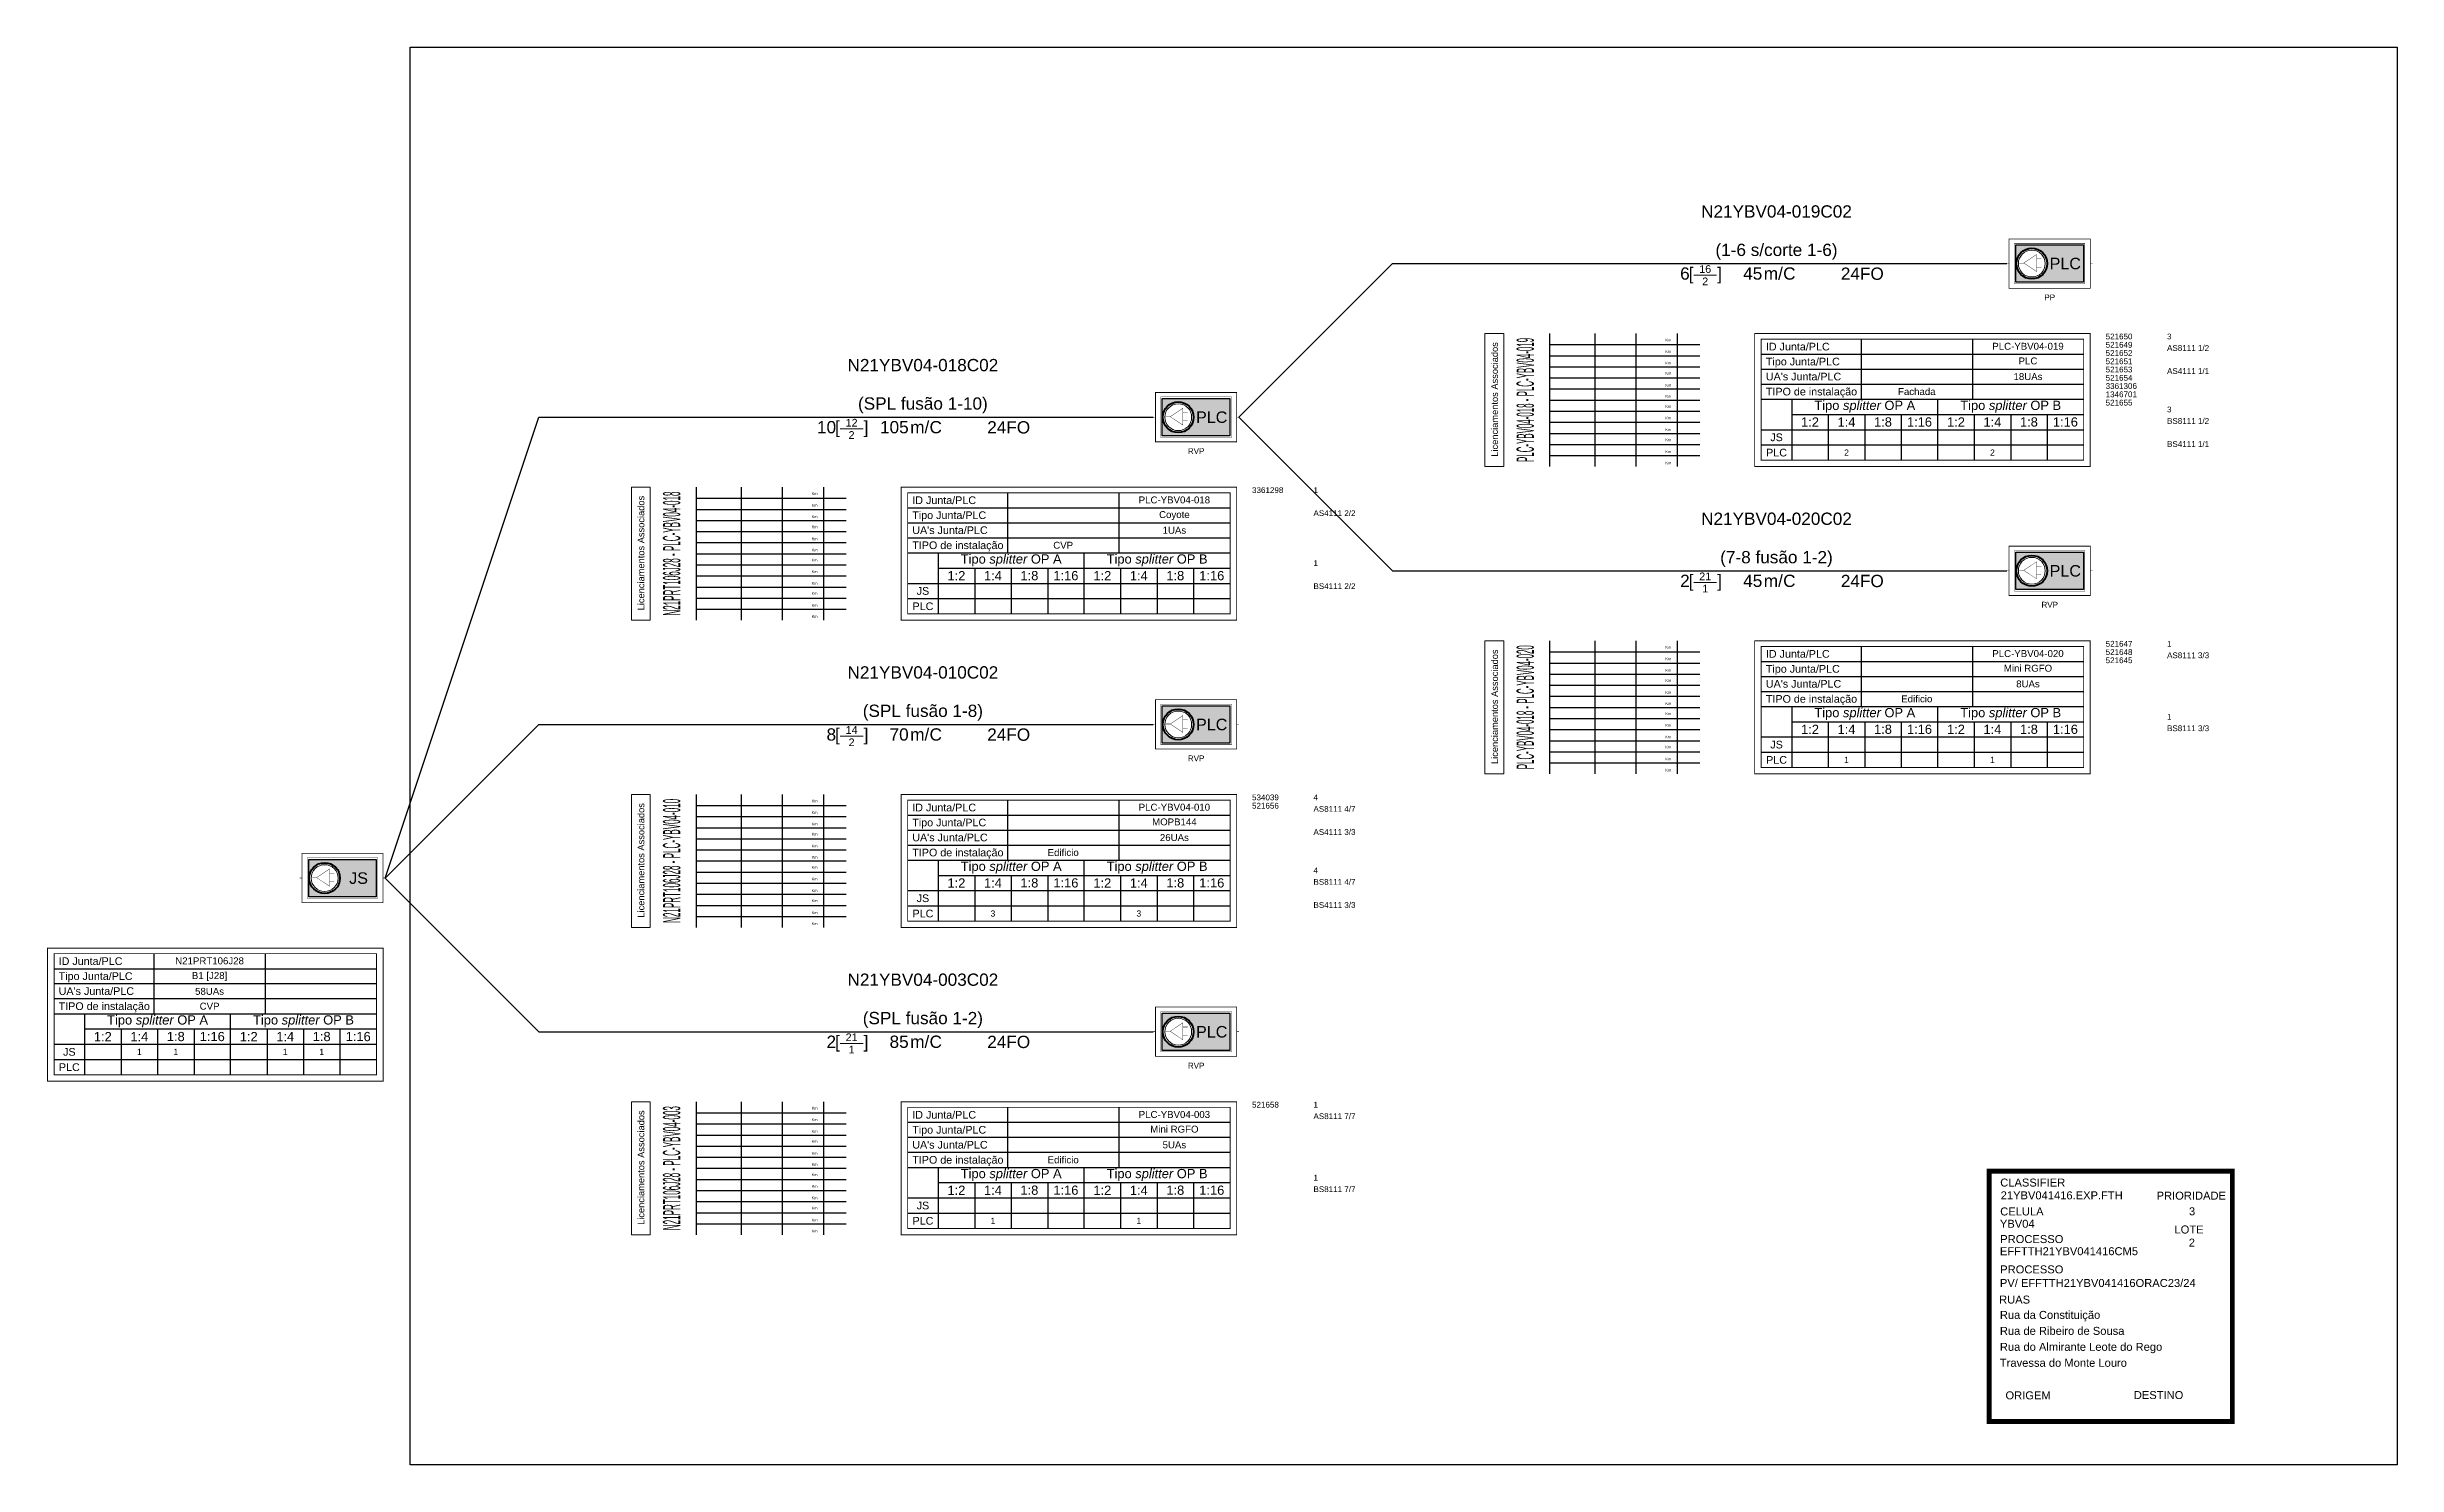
# Model space of a CAD drawing. Header units: metres. Extents: x 288 to 1034, y 827 to 7702.
# Drawn here: x 433.8 to 739.7, y 5960 to 6144.6 of the extents above; entities that cross this region are included whole.
import ezdxf
from ezdxf.enums import TextEntityAlignment as Align

# ---------------------------------------------------------------- set-up
doc = ezdxf.new("R2010")
doc.units = ezdxf.units.M
doc.header["$MEASUREMENT"] = 0
doc.set_wipeout_variables(frame=1)
for name, color, linetype in [('3-PROJ_FTTH_CABO', 7, 'Continuous'), ('3-PROJ_FTTH_JUNTA', 7, 'Continuous'), ('3-PROJ_FTTH_LICENCIAMENTOS', 7, 'Continuous'), ('3-PROJ_FTTH_PLC', 7, 'Continuous'), ('Licenciamentos Porto_4', 1, 'Continuous')]:
    doc.layers.add(name, color=color, linetype=linetype)
doc.styles.add('ARIAL', font='')
doc.styles.get('ARIAL').set_extended_font_data('Arial')

# ---------------------------------------------------------------- blocks, each defined once
blk = doc.blocks.new('*U26')
blk.add_hatch(color=31).paths.add_polyline_path([(9.97, -2.44), (1.18, -2.44), (1.18, 2.44), (9.97, 2.44)])
at = {"color": 7}
for points, const_width in [([(10.86, -3.21), (0.29, -3.21), (0.29, 3.21), (10.86, 3.21)], 0.0929), ([(10.17, -2.63), (0.99, -2.63), (0.99, 2.63), (10.17, 2.63)], 0.0465)]:
    blk.add_lwpolyline(points, close=True, dxfattribs=dict(at, const_width=const_width))
at = {"color": 7, "const_width": 0.0743}
for points in [[(0.29, 0), (0, 0)], [(11.15, 0), (10.86, 0)]]:
    blk.add_lwpolyline(points, dxfattribs=at)
at = {"color": 31}
blk.add_lwpolyline([(9.97, -2.44), (1.18, -2.44), (1.18, 2.44), (9.97, 2.44)], close=True, dxfattribs=at)
at = {"color": 7, "ltscale": 0.001}
blk.add_lwpolyline([(10.86, -9.12, 0.12, 0.12, 0), (10.86, -9.12, 0.12, 0.12, 0), (-32.84, -9.12, 0.12, 0.12, 0), (-32.84, -26.43, 0.12, 0.12, 0), (10.86, -26.43, 0.12, 0.12, 0), (10.86, -26.43, 0.12, 0.12, 0), (10.86, -9.12, 0, 0, 0)], format="xyseb", dxfattribs=at)
at = {"color": 7, "ltscale": 0.001, "const_width": 0.12}
blk.add_lwpolyline([(10, -25.61), (10, -25.61), (-31.98, -25.61), (-31.98, -9.84), (10, -9.84), (10, -9.84)], close=True, dxfattribs=at)
at = {"color": 7}
for points in [[(-31.98, -11.79), (10, -11.79)], [(-18.98, -9.84), (-18.98, -17.65)], [(-4.49, -9.84), (-4.49, -17.65)], [(-31.98, -13.74), (10, -13.74)], [(-31.98, -15.69), (10, -15.69)], [(-31.98, -17.65), (10, -17.65)], [(-28, -17.65), (-28, -25.61)], [(-9, -25.61), (-9, -17.65)], [(-28, -19.64), (10, -19.64)], [(-23.25, -19.64), (-23.25, -25.61)], [(-18.5, -19.64), (-18.5, -25.61)], [(-13.75, -19.64), (-13.75, -25.61)], [(-4.25, -19.64), (-4.25, -25.61)], [(0.5, -19.64), (0.5, -25.61)], [(5.25, -19.64), (5.25, -25.61)], [(-31.98, -21.63), (10, -21.63)], [(-31.98, -23.62), (10, -23.62)], [(-31.98, -23.62), (-13.57, -23.62), (10, -23.62)]]:
    blk.add_lwpolyline(points, dxfattribs=at)
at = {"color": 7, "style": 'ARIAL'}
for s, p in [('Tipo Junta/PLC', (-31.38, -12.76)), ('ID Junta/PLC', (-31.38, -10.81)), ("UA's Junta/PLC", (-31.38, -14.71)), ('TIPO de instalação', (-31.38, -16.67))]:
    blk.add_text(s, height=1, dxfattribs=at).set_placement(p, align=Align.MIDDLE_LEFT)
for s, p in [('PLC', (-29.99, -24.61)), ('JS', (-29.99, -22.62))]:
    blk.add_text(s, height=1, dxfattribs=at).set_placement(p, align=Align.MIDDLE_CENTER)
at = {"color": 7, "ltscale": 0.001, "char_height": 1.2, "attachment_point": 5, "style": 'ARIAL'}
for s, insert, width in [('{\\C114;Tipo \\fArial|b0|i1|c0|p34;splitter\\fArial|b0|i0|c0|p34; OP A}', (-18.5, -18.64), 14.6912), ('{\\C10;Tipo \\fArial|b0|i1|c0|p34;splitter\\fArial|b0|i0|c0|p34; OP B}', (0.5, -18.64), 14.6912), ('{\\C114;1:2}', (-25.63, -20.63), 4.1115), ('{\\C114;1:4}', (-20.88, -20.63), 4.1115), ('{\\C114;1:8}', (-16.13, -20.63), 4.1115), ('{\\C114;1:16}', (-11.38, -20.63), 4.1115), ('{\\C10;1:2}', (-6.63, -20.63), 4.1115), ('{\\C10;1:4}', (-1.88, -20.63), 4.1115), ('{\\C10;1:8}', (2.87, -20.63), 4.1115), ('{\\C10;1:16}', (7.62, -20.63), 4.1115)]:
    blk.add_mtext(s, dxfattribs=dict(at, insert=insert, width=width))
at = {"color": 4, "lineweight": 0, "style": 'ARIAL'}
blk.add_attdef('ALOCAÇÃO_RDP', text='', height=0.8, dxfattribs=at).set_placement((-0.91, -2.81), align=Align.MIDDLE_RIGHT)
blk.add_attdef('FO_RDP', text='', height=0.8, dxfattribs=at).set_placement((12.06, -2.81), align=Align.MIDDLE_LEFT)
at = {"color": 5, "lineweight": 0, "style": 'ARIAL'}
blk.add_attdef('FO_RTR+BKB', text='', height=0.8, dxfattribs=at).set_placement((12.07, -1.2), align=Align.MIDDLE_LEFT)
at = {"color": 1, "lineweight": 0, "style": 'ARIAL'}
blk.add_attdef('ALOCAÇÃO_RDS', text='', height=0.8, dxfattribs=at).set_placement((-0.89, -4.35), align=Align.MIDDLE_RIGHT)
blk.add_attdef('FO_RDS', text='', height=0.8, dxfattribs=at).set_placement((12.09, -4.35), align=Align.MIDDLE_LEFT)
at = {"color": 7, "lineweight": 0, "style": 'ARIAL'}
blk.add_attdef('MORADA', text='', height=0.75, dxfattribs=at).set_placement((10.86, -7.21), align=Align.MIDDLE_RIGHT)
for tag, p in [('TIPO_JUNTA', (-11.73, -12.68)), ('JUNTA', (-11.73, -10.77)), ('UA_JUNTA', (-11.73, -14.74)), ('INSTALACAO', (-11.73, -16.67)), ('NPOL_CVP', (2.75, -16.66))]:
    blk.add_attdef(tag, text='', height=0.9, dxfattribs=at).set_placement(p, align=Align.MIDDLE_CENTER)
at = {"color": 114, "style": 'ARIAL'}
for tag, p in [('(P)1:2_A', (-25.63, -24.61)), ('(J)1:2_A', (-25.63, -22.62)), ('(P)1:4_A', (-20.88, -24.61)), ('(J)1:4_A', (-20.88, -22.62)), ('(P)1:8_A', (-16.13, -24.61)), ('(J)1:8_A', (-16.13, -22.62)), ('(P)1:16_A', (-11.38, -24.61)), ('(J)1:16_A', (-11.38, -22.62))]:
    blk.add_attdef(tag, text='', height=0.8, dxfattribs=at).set_placement(p, align=Align.MIDDLE_CENTER)
at = {"color": 10, "style": 'ARIAL'}
for tag, p in [('(P)1:2_B', (-6.63, -24.61)), ('(J)1:2_B', (-6.63, -22.62)), ('(P)1:4_B', (-1.88, -24.61)), ('(J)1:4_B', (-1.88, -22.62)), ('(P)1:8_B', (2.87, -24.61)), ('(J)1:8_B', (2.87, -22.62)), ('(P)1:16_B', (7.62, -24.61)), ('(J)1:16_B', (7.62, -22.62))]:
    blk.add_attdef(tag, text='', height=0.8, dxfattribs=at).set_placement(p, align=Align.MIDDLE_CENTER)
at = {"color": 7, "lineweight": 0}
blk.add_wipeout([(3.7, -1.95), (3.43, -1.99), (3.09, -2), (2.79, -1.95), (2.57, -1.88), (2.34, -1.78), (2.03, -1.59), (1.77, -1.34), (1.58, -1.1), (1.47, -0.92), (1.35, -0.61), (1.28, -0.33), (1.25, 0), (1.3, 0.42), (1.38, 0.7), (1.51, 0.98), (1.63, 1.17), (1.83, 1.4), (1.98, 1.55), (2.18, 1.69), (2.4, 1.81), (2.69, 1.92), (2.92, 1.97), (3.27, 2), (3.51, 1.99), (3.73, 1.94), (3.98, 1.87), (4.15, 1.79), (4.31, 1.7), (4.51, 1.56), (4.66, 1.42), (4.79, 1.28), (4.96, 1.05), (5.05, 0.88), (5.15, 0.64), (5.21, 0.41), (5.25, 0.11), (5.23, -0.32), (5.19, -0.52), (5.11, -0.74), (4.96, -1.04), (4.78, -1.3), (4.57, -1.51), (4.25, -1.74), (3.96, -1.87)], dxfattribs=at)
at = {"color": 7, "const_width": 0.0465}
for points in [[(1.63, 0.06), (2.2, 0.06)], [(3.87, 0.62), (4.5, 0.62)], [(3.87, -0.49), (4.5, -0.49)]]:
    blk.add_lwpolyline(points, dxfattribs=at)
blk.add_lwpolyline([(2.2, 0.06), (3.87, -1.05), (3.87, 1.18)], close=True, dxfattribs=at)
at = {"color": 7, "lineweight": 40}
blk.add_circle((3.25, 0), 2, dxfattribs=at)
at = {"color": 7, "lineweight": 0}
blk.add_circle((3.25, 0), 1.75, dxfattribs=at)
blk.add_circle((3.25, 0), 1.75, dxfattribs=at)
at = {"color": 7, "style": 'ARIAL'}
blk.add_text('JS', height=1.5, dxfattribs=at).set_placement((7.67, 0), align=Align.MIDDLE_CENTER)
blk = doc.blocks.new('*U9')
blk.add_hatch(color=31).paths.add_polyline_path([(9.97, -2.44), (1.18, -2.44), (1.18, 2.44), (9.97, 2.44)])
at = {"color": 7}
for points, const_width in [([(10.86, -3.21), (0.29, -3.21), (0.29, 3.21), (10.86, 3.21)], 0.0929), ([(10.17, -2.63), (0.99, -2.63), (0.99, 2.63), (10.17, 2.63)], 0.0465)]:
    blk.add_lwpolyline(points, close=True, dxfattribs=dict(at, const_width=const_width))
for points, const_width in [([(0.29, 0), (0, 0)], 0.0743), ([(11.15, 0), (10.86, 0)], 0.0743), ([(-40.78, -1.52), (-37.77, -1.52)], 0.15)]:
    blk.add_lwpolyline(points, dxfattribs=dict(at, const_width=const_width))
at = {"color": 31}
blk.add_lwpolyline([(9.97, -2.44), (1.18, -2.44), (1.18, 2.44), (9.97, 2.44)], close=True, dxfattribs=at)
at = {"color": 7, "ltscale": 0.001}
blk.add_lwpolyline([(10.86, -9.12, 0.12, 0.12, 0), (10.86, -9.12, 0.12, 0.12, 0), (-32.84, -9.12, 0.12, 0.12, 0), (-32.84, -26.43, 0.12, 0.12, 0), (10.86, -26.43, 0.12, 0.12, 0), (10.86, -26.43, 0.12, 0.12, 0), (10.86, -9.12, 0, 0, 0)], format="xyseb", dxfattribs=at)
at = {"color": 7, "ltscale": 0.001, "const_width": 0.12}
blk.add_lwpolyline([(10, -25.61), (10, -25.61), (-31.98, -25.61), (-31.98, -9.84), (10, -9.84), (10, -9.84)], close=True, dxfattribs=at)
at = {"color": 7}
for points in [[(-31.98, -11.79), (10, -11.79)], [(-18.98, -9.84), (-18.98, -17.65)], [(-4.49, -9.84), (-4.49, -17.65)], [(-31.98, -13.74), (10, -13.74)], [(-31.98, -15.69), (10, -15.69)], [(-31.98, -17.65), (10, -17.65)], [(-28, -17.65), (-28, -25.61)], [(-9, -25.61), (-9, -17.65)], [(-28, -19.64), (10, -19.64)], [(-23.25, -19.64), (-23.25, -25.61)], [(-18.5, -19.64), (-18.5, -25.61)], [(-13.75, -19.64), (-13.75, -25.61)], [(-4.25, -19.64), (-4.25, -25.61)], [(0.5, -19.64), (0.5, -25.61)], [(5.25, -19.64), (5.25, -25.61)], [(-31.98, -21.63), (10, -21.63)], [(-31.98, -23.62), (10, -23.62)], [(-31.98, -23.62), (-13.57, -23.62), (10, -23.62)]]:
    blk.add_lwpolyline(points, dxfattribs=at)
at = {"color": 7, "style": 'ARIAL'}
blk.add_text('[     ]  ', height=1.6, dxfattribs=at).set_placement((-35.85, -0.5), align=Align.TOP_RIGHT)
for s, p in [('Tipo Junta/PLC', (-31.38, -12.76)), ('ID Junta/PLC', (-31.38, -10.81)), ("UA's Junta/PLC", (-31.38, -14.71)), ('TIPO de instalação', (-31.38, -16.67))]:
    blk.add_text(s, height=1, dxfattribs=at).set_placement(p, align=Align.MIDDLE_LEFT)
for s, p in [('PLC', (-29.99, -24.61)), ('JS', (-29.99, -22.62))]:
    blk.add_text(s, height=1, dxfattribs=at).set_placement(p, align=Align.MIDDLE_CENTER)
at = {"insert": (-31.65, -0.5), "char_height": 1.6, "width": 2.8224, "attachment_point": 1, "style": 'ARIAL'}
blk.add_mtext('m/', dxfattribs=at)
at = {"color": 7, "ltscale": 0.001, "char_height": 1.2, "attachment_point": 5, "style": 'ARIAL'}
for s, insert, width in [('{\\C114;Tipo \\fArial|b0|i1|c0|p34;splitter\\fArial|b0|i0|c0|p34; OP A}', (-18.5, -18.64), 14.6912), ('{\\C10;Tipo \\fArial|b0|i1|c0|p34;splitter\\fArial|b0|i0|c0|p34; OP B}', (0.5, -18.64), 14.6912), ('{\\C114;1:2}', (-25.63, -20.63), 4.1115), ('{\\C114;1:4}', (-20.88, -20.63), 4.1115), ('{\\C114;1:8}', (-16.13, -20.63), 4.1115), ('{\\C114;1:16}', (-11.38, -20.63), 4.1115), ('{\\C10;1:2}', (-6.63, -20.63), 4.1115), ('{\\C10;1:4}', (-1.88, -20.63), 4.1115), ('{\\C10;1:8}', (2.87, -20.63), 4.1115), ('{\\C10;1:16}', (7.62, -20.63), 4.1115)]:
    blk.add_mtext(s, dxfattribs=dict(at, insert=insert, width=width))
at = {"color": 7, "style": 'ARIAL'}
for tag, p in [('ID_CABO', (-30, 5.5)), ('ID_CABO2', (-30, 3)), ('ID_CABO3', (-30, 0.5))]:
    blk.add_attdef(tag, text='', height=1.6, dxfattribs=at).set_placement(p, align=Align.BOTTOM_CENTER)
at = {"color": 7, "lineweight": 0, "style": 'ARIAL'}
blk.add_attdef('FO_ACTIVAS', text='', height=1.6, dxfattribs=at).set_placement((-41.3, -0.5), align=Align.TOP_RIGHT)
for tag, height, p in [('FO_RESERVA', 1, (-39.28, -2.32)), ('FO_MORTAS', 1, (-39.28, -0.72)), ('TIPO_PLC', 0.9, (2.75, -12.68)), ('PLC', 0.9, (2.75, -10.77)), ('UA_PLC', 0.9, (2.75, -14.72)), ('INSTALACAO', 0.9, (-11.73, -16.67)), ('NPOL_CVP', 0.9, (2.75, -16.66))]:
    blk.add_attdef(tag, text='', height=height, dxfattribs=at).set_placement(p, align=Align.MIDDLE_CENTER)
at = {"color": 7, "style": 'ARIAL'}
blk.add_attdef('METROS', text='', height=1.6, dxfattribs=at).set_placement((-31.85, -0.5), align=Align.TOP_RIGHT)
for tag, height, p in [('TIPO_INSTALACAO', 1.6, (-29.13, -0.5)), ('CAPACIDADE', 1.6, (-21.62, -0.52)), ('BID1', 0.75, (12.86, -9.12)), ('BID2', 0.75, (12.86, -10.2)), ('BID3', 0.75, (12.86, -11.27)), ('BID4', 0.75, (12.86, -12.35)), ('BID5', 0.75, (12.86, -13.42)), ('BID6', 0.75, (12.86, -14.5)), ('BID7', 0.75, (12.86, -15.57)), ('BID8', 0.75, (12.86, -16.65)), ('BID9', 0.75, (12.86, -17.73)), ('BID10', 0.75, (12.86, -18.8)), ('BID11', 0.75, (12.86, -19.88)), ('BID12', 0.75, (12.86, -20.95)), ('BID13', 0.75, (12.86, -22.03)), ('BID14', 0.75, (12.86, -23.11)), ('BID15', 0.75, (12.86, -24.18)), ('BID16', 0.75, (12.86, -25.26)), ('BID17', 0.75, (12.86, -26.33)), ('BID18', 0.75, (12.86, -27.41)), ('BID19', 0.75, (12.86, -28.49)), ('BID20', 0.75, (12.86, -29.56)), ('BID21', 0.75, (12.86, -30.64)), ('BID22', 0.75, (12.86, -31.71)), ('BID23', 0.75, (12.86, -32.79)), ('BID24', 0.75, (12.86, -33.86))]:
    blk.add_attdef(tag, text='', height=height, dxfattribs=at).set_placement(p, align=Align.TOP_LEFT)
at = {"color": 1, "lineweight": 0, "style": 'ARIAL'}
blk.add_attdef('ALOCAÇÃO_RDS', text='', height=0.8, dxfattribs=at).set_placement((-0.89, -4.35), align=Align.MIDDLE_RIGHT)
at = {"color": 7, "style": 'ARIAL'}
for tag, p in [('N_RAISER(X)', (5.58, -4.41)), ('F.B.(X)', (5.58, -5.81))]:
    blk.add_attdef(tag, text='', height=0.75, dxfattribs=at).set_placement(p, align=Align.MIDDLE_CENTER)
at = {"color": 1, "lineweight": 0, "style": 'ARIAL'}
blk.add_attdef('FO_RDS', text='', height=0.8, dxfattribs=at).set_placement((12.09, -4.35), align=Align.MIDDLE_LEFT)
at = {"color": 7, "lineweight": 0, "style": 'ARIAL'}
blk.add_attdef('MORADA', text='', height=0.75, dxfattribs=at).set_placement((10.86, -7.21), align=Align.MIDDLE_RIGHT)
at = {"color": 114, "style": 'ARIAL'}
for tag, p in [('FA_OPA', (20.86, -9.12)), ('A_SPL_1', (20.86, -10.62)), ('A_SPL_2', (20.86, -12.12)), ('A_SPL_3', (20.86, -13.62)), ('A_SPL_4', (20.86, -15.12)), ('A_SPL_5', (20.86, -16.62))]:
    blk.add_attdef(tag, text='', height=0.75, dxfattribs=at).set_placement(p, align=Align.TOP_LEFT)
at = {"color": 1, "style": 'ARIAL'}
for tag, p in [('FA_OPB', (20.86, -18.62)), ('B_SPL_1', (20.86, -20.12)), ('B_SPL_2', (20.86, -21.62)), ('B_SPL_3', (20.86, -23.12)), ('B_SPL_4', (20.86, -24.62)), ('B_SPL_5', (20.86, -26.12))]:
    blk.add_attdef(tag, text='', height=0.75, dxfattribs=at).set_placement(p, align=Align.TOP_LEFT)
at = {"color": 114, "style": 'ARIAL'}
for tag, p in [('(P)1:2_A', (-25.63, -24.61)), ('(J)1:2_A', (-25.63, -22.62)), ('(P)1:4_A', (-20.88, -24.61)), ('(J)1:4_A', (-20.88, -22.62)), ('(P)1:8_A', (-16.13, -24.61)), ('(J)1:8_A', (-16.13, -22.62)), ('(P)1:16_A', (-11.38, -24.61)), ('(J)1:16_A', (-11.38, -22.62))]:
    blk.add_attdef(tag, text='', height=0.8, dxfattribs=at).set_placement(p, align=Align.MIDDLE_CENTER)
at = {"color": 10, "style": 'ARIAL'}
for tag, p in [('(P)1:2_B', (-6.63, -24.61)), ('(J)1:2_B', (-6.63, -22.62)), ('(P)1:4_B', (-1.88, -24.61)), ('(J)1:4_B', (-1.88, -22.62)), ('(P)1:8_B', (2.87, -24.61)), ('(J)1:8_B', (2.87, -22.62)), ('(P)1:16_B', (7.62, -24.61)), ('(J)1:16_B', (7.62, -22.62))]:
    blk.add_attdef(tag, text='', height=0.8, dxfattribs=at).set_placement(p, align=Align.MIDDLE_CENTER)
at = {"color": 7, "lineweight": 0}
blk.add_wipeout([(3.7, -1.95), (3.43, -1.99), (3.09, -2), (2.79, -1.95), (2.57, -1.88), (2.34, -1.78), (2.03, -1.59), (1.77, -1.34), (1.58, -1.1), (1.47, -0.92), (1.35, -0.61), (1.28, -0.33), (1.25, 0), (1.3, 0.42), (1.38, 0.7), (1.51, 0.98), (1.63, 1.17), (1.83, 1.4), (1.98, 1.55), (2.18, 1.69), (2.4, 1.81), (2.69, 1.92), (2.92, 1.97), (3.27, 2), (3.51, 1.99), (3.73, 1.94), (3.98, 1.87), (4.15, 1.79), (4.31, 1.7), (4.51, 1.56), (4.66, 1.42), (4.79, 1.28), (4.96, 1.05), (5.05, 0.88), (5.15, 0.64), (5.21, 0.41), (5.25, 0.11), (5.23, -0.32), (5.19, -0.52), (5.11, -0.74), (4.96, -1.04), (4.78, -1.3), (4.57, -1.51), (4.25, -1.74), (3.96, -1.87)], dxfattribs=at)
at = {"color": 7, "const_width": 0.0465}
for points in [[(1.63, 0.06), (2.2, 0.06)], [(3.87, 0.62), (4.5, 0.62)], [(3.87, -0.49), (4.5, -0.49)]]:
    blk.add_lwpolyline(points, dxfattribs=at)
blk.add_lwpolyline([(2.2, 0.06), (3.87, -1.05), (3.87, 1.18)], close=True, dxfattribs=at)
at = {"color": 7, "lineweight": 40}
blk.add_circle((3.25, 0), 2, dxfattribs=at)
at = {"color": 7, "lineweight": 0}
blk.add_circle((3.25, 0), 1.75, dxfattribs=at)
blk.add_circle((3.25, 0), 1.75, dxfattribs=at)
at = {"color": 7, "style": 'ARIAL'}
blk.add_text('PLC', height=1.5, dxfattribs=at).set_placement((7.61, 0), align=Align.MIDDLE_CENTER)
blk = doc.blocks.new('Troço Sinoptico')
at = {"color": 7, "lineweight": 0, "style": 'ARIAL'}
for tag, p in [('D1', (-16.57, -9.75)), ('D2', (-16.57, -11.26)), ('T1', (-10.78, -9.77)), ('E1', (-1.22, -9.77))]:
    blk.add_attdef(tag, text='', height=0.631, dxfattribs=at).set_placement(p, align=Align.MIDDLE_CENTER)
blk.add_attdef('XXX1', text='', height=0.631, dxfattribs=at).set_placement((-4.58, -9.81), align=Align.MIDDLE_RIGHT)
at = {"color": 7}
blk.add_wipeout([(-27.96, -26.44), (-27.96, -9.12), (0, -9.12), (0, -26.43)], dxfattribs=at)
at = {"color": 7, "lineweight": 0}
blk.add_lwpolyline([(-27.96, -26.44), (-25.49, -26.44), (-25.49, -9.12), (-27.96, -9.12)], close=True, dxfattribs=at)
at = {"color": 7}
for points in [[(-19.54, -9.12), (-19.54, -26.44)], [(-13.66, -9.12), (-13.66, -17.78)], [(-8.33, -9.12), (-8.33, -17.78)], [(-2.94, -9.12), (-2.94, -17.77)], [(-19.54, -10.56), (0, -10.56)], [(-19.54, -12), (0, -12)], [(-19.54, -13.44), (0, -13.44)], [(-19.54, -14.89), (0, -14.89)], [(-19.54, -16.33), (0, -16.33)], [(-19.54, -17.77), (0, -17.77)], [(-13.66, -17.78), (-13.66, -26.44)], [(-8.33, -17.78), (-8.33, -26.44)], [(-2.94, -17.78), (-2.94, -26.43)], [(-19.54, -19.23), (0, -19.23)], [(-19.54, -20.67), (0, -20.67)], [(-19.54, -22.11), (0, -22.11)], [(-19.54, -23.55), (0, -23.55)], [(-19.54, -24.99), (0, -24.99)]]:
    blk.add_lwpolyline(points, dxfattribs=at)
at = {"color": 7, "lineweight": 0, "true_color": 0xffffff, "insert": (-26.69, -17.69), "char_height": 0.865, "width": 17.7947, "attachment_point": 5, "rotation": 90, "style": 'ARIAL'}
blk.add_mtext('Licenciamentos Associados', dxfattribs=at)
at = {"color": 7, "lineweight": 0, "char_height": 0.355, "width": 6.2282, "attachment_point": 2, "style": 'ARIAL'}
for insert in [(-4.1, -11.28), (-4.09, -9.77), (-4.09, -14.1), (-4.09, -12.78), (-4.09, -15.66), (-4.09, -17.1), (-4.1, -18.43), (-4.1, -19.94), (-4.1, -21.44), (-4.1, -22.77), (-4.09, -24.32), (-4.09, -25.77)]:
    blk.add_mtext('Km', dxfattribs=dict(at, insert=insert))
at = {"color": 7, "lineweight": 0, "style": 'ARIAL', "width": 0.580821}
blk.add_attdef('ORIGEM-DESTINO', text='', height=2.25, rotation=90, dxfattribs=at).set_placement((-21.59, -25.83), (-21.59, -9.68), align=Align.FIT)
at = {"color": 7, "lineweight": 0, "style": 'ARIAL'}
for tag, p in [('T2', (-10.78, -11.28)), ('E2', (-1.22, -11.3)), ('D3', (-16.57, -12.76)), ('D4', (-16.57, -14.09)), ('T3', (-10.78, -12.77)), ('T4', (-10.78, -14.1)), ('E3', (-1.22, -12.78)), ('E4', (-1.22, -14.1)), ('D5', (-16.57, -15.64)), ('D6', (-16.57, -17.08)), ('D7', (-16.57, -18.42)), ('T5', (-10.78, -15.65)), ('T6', (-10.78, -17.09)), ('T7', (-10.78, -18.43)), ('E7', (-1.22, -18.43)), ('E5', (-1.22, -15.65)), ('E6', (-1.22, -17.09)), ('D8', (-16.57, -19.93)), ('D9', (-16.57, -21.42)), ('T8', (-10.79, -19.94)), ('T9', (-10.79, -21.44)), ('E8', (-1.22, -19.97)), ('E9', (-1.22, -21.45)), ('D10', (-16.57, -22.75)), ('D11', (-16.57, -24.3)), ('T10', (-10.78, -22.77)), ('T11', (-10.79, -24.31)), ('E10', (-1.22, -22.77)), ('E11', (-1.22, -24.31)), ('D12', (-16.57, -25.74)), ('T12', (-10.79, -25.76)), ('E12', (-1.22, -25.76))]:
    blk.add_attdef(tag, text='', height=0.631, dxfattribs=at).set_placement(p, align=Align.MIDDLE_CENTER)
for tag, p in [('XXX2', (-4.59, -11.32)), ('XXX3', (-4.58, -12.81)), ('XXX4', (-4.59, -14.14)), ('XXX7', (-4.59, -18.47)), ('XXX5', (-4.58, -15.69)), ('XXX6', (-4.58, -17.13)), ('XXX8', (-4.59, -19.98)), ('XXX9', (-4.59, -21.48)), ('XXX10', (-4.59, -22.81)), ('XXX11', (-4.58, -24.35)), ('XXX12', (-4.58, -25.8))]:
    blk.add_attdef(tag, text='', height=0.631, dxfattribs=at).set_placement(p, align=Align.MIDDLE_RIGHT)
at = {"color": 7, "lineweight": 0, "style": 'ARIAL', "flags": 1}
blk.add_attdef('ID', text='', height=0.631, dxfattribs=at).set_placement((-13.98, -27.67), align=Align.MIDDLE_CENTER)
at = {"layer": 'Defpoints', "flags": 1}
for tag, p in [('TROCO', (-28.25, -8.29)), ('GAMA', (-13.98, -8.55))]:
    blk.add_attdef(tag, p, '', height=2.16, dxfattribs=at)
blk = doc.blocks.new('BOAVISTA_LIC')
at = {"const_width": 0.3}
blk.add_lwpolyline([(2033.71, 1323.27), (2048.95, 1323.27), (2048.95, 1307.59), (2033.71, 1307.59)], close=True, dxfattribs=at)
at = {"color": 5, "style": 'ARIAL'}
for s, p in [('CLASSIFIER', (2034.4, 1322.31)), ('CELULA', (2034.4, 1320.5)), ('PRIORIDADE', (2044.2, 1321.49)), ('LOTE', (2045.32, 1319.37)), ('PROCESSO', (2034.4, 1318.77)), ('PROCESSO', (2034.4, 1316.87)), ('RUAS', (2034.33, 1314.98)), ('ORIGEM ', (2034.73, 1308.98)), ('DESTINO ', (2042.77, 1309))]:
    blk.add_text(s, height=0.5, dxfattribs=at).set_placement(p)
at = {"style": 'ARIAL'}
for tag, p in [('CLASSIFIER', (2034.43, 1321.51)), ('CELULA', (2034.38, 1319.73)), ('PROCESSO', (2034.38, 1318.01)), ('ORAC', (2034.38, 1316.02)), ('RUA_1', (2034.38, 1314.02)), ('RUA_2', (2034.38, 1313.02)), ('RUA_3', (2034.38, 1312.02)), ('RUA_4', (2034.38, 1311.02)), ('RUA_5', (2034.38, 1310.02)), ('ORIGEM', (2034.38, 1308.02)), ('DESTINO', (2042.89, 1308.12))]:
    blk.add_attdef(tag, p, '', height=0.5, dxfattribs=at)
for tag, p in [('PRIORIDADE', (2046.42, 1320.76)), ('LOTE', (2046.41, 1318.8))]:
    blk.add_attdef(tag, text='', height=0.5, dxfattribs=at).set_placement(p, align=Align.MIDDLE_CENTER)

msp = doc.modelspace()

# ---------------------------------------------------------------- linework, layer by layer
at = {"layer": '3-PROJ_FTTH_CABO'}
for points in [[(608.95, 6116.43), (688.95, 6116.43)], [(497.8, 6096.43), (577.8, 6096.43)], [(608.95, 6076.43), (688.95, 6076.43)], [(497.8, 6056.43), (577.8, 6056.43)], [(497.8, 6016.43), (577.8, 6016.43)]]:
    msp.add_lwpolyline(points, dxfattribs=at)

# ---------------------------------------------------------------- block references
at = {"ltscale": 5, "xscale": 2.0780833110902, "yscale": 2.0780833110902, "zscale": 2.0780833110902}
msp.add_blockref('BOAVISTA_LIC', (-3539.57, 3248.41), dxfattribs=at).add_auto_attribs({'CLASSIFIER': '21YBV041416.EXP.FTH', 'CELULA': 'YBV04', 'RUA_1': 'Rua da Constituição ', 'RUA_2': 'Rua de Ribeiro de Sousa ', 'RUA_3': 'Rua do Almirante Leote do Rego', 'RUA_4': 'Travessa do Monte Louro', 'PROCESSO': 'EFFTTH21YBV041416CM5', 'ORAC': 'PV/ EFFTTH21YBV041416ORAC23/24', 'PRIORIDADE': '3', 'LOTE': '2'})
at = {"layer": '3-PROJ_FTTH_JUNTA'}
msp.add_blockref('*U26', (466.65, 6036.43), dxfattribs=at).add_auto_attribs({'JUNTA': 'N21PRT106J28', 'TIPO_JUNTA': 'B1 [J28]', 'UA_JUNTA': '58UAs', 'INSTALACAO': 'CVP', '(J)1:4_A': '1', '(J)1:8_A': '1', '(J)1:4_B': '1', '(J)1:8_B': '1'})

# ---------------------------------------------------------------- next in the draw order: linework, layer by layer
at = {"layer": '3-PROJ_FTTH_CABO'}
for points in [[(477.8, 6036.43), (497.8, 6096.43)], [(477.8, 6036.43), (497.8, 6056.43)], [(477.8, 6036.43), (497.8, 6016.43)]]:
    msp.add_lwpolyline(points, dxfattribs=at)

# ---------------------------------------------------------------- next in the draw order: block references
at = {"layer": '3-PROJ_FTTH_PLC'}
for p, values in [((688.95, 6116.43), {'PLC': 'PLC-YBV04-019', 'TIPO_PLC': 'PLC', 'UA_PLC': '18UAs', 'INSTALACAO': 'Fachada', '(P)1:4_A': '2', '(P)1:4_B': '2', 'BID1': '521650', 'BID2': '521649', 'BID3': '521652', 'BID4': '521651', 'BID5': '521653', 'BID6': '521654', 'BID7': '3361306', 'BID8': '1346701', 'BID9': '521655', 'FA_OPA': '3', 'A_SPL_1': 'AS8111 1/2', 'A_SPL_3': 'AS4111 1/1', 'FA_OPB': '3', 'B_SPL_1': 'BS8111 1/2', 'B_SPL_3': 'BS4111 1/1', 'N_RAISER(X)': 'PP', 'ID_CABO': 'N21YBV04-019C02', 'ID_CABO3': '(1-6 s/corte 1-6)', 'FO_ACTIVAS': '6', 'FO_MORTAS': '16', 'FO_RESERVA': '2', 'METROS': '45', 'TIPO_INSTALACAO': 'C', 'CAPACIDADE': '24FO'}), ((577.8, 6096.43), {'PLC': 'PLC-YBV04-018', 'TIPO_PLC': 'Coyote', 'UA_PLC': '1UAs', 'INSTALACAO': 'CVP', 'BID1': '3361298', 'FA_OPA': '1', 'A_SPL_2': 'AS4111 2/2', 'FA_OPB': '1', 'B_SPL_2': 'BS4111 2/2', 'N_RAISER(X)': 'RVP', 'ID_CABO': 'N21YBV04-018C02', 'ID_CABO3': '(SPL fusão 1-10)', 'FO_ACTIVAS': '10', 'FO_MORTAS': '12', 'FO_RESERVA': '2', 'METROS': '105', 'TIPO_INSTALACAO': 'C', 'CAPACIDADE': '24FO'}), ((688.95, 6076.43), {'PLC': 'PLC-YBV04-020', 'TIPO_PLC': 'Mini RGFO', 'UA_PLC': '8UAs', 'INSTALACAO': 'Edificio', '(P)1:4_A': '1', '(P)1:4_B': '1', 'BID1': '521647', 'BID2': '521648', 'BID3': '521645', 'FA_OPA': '1', 'A_SPL_1': 'AS8111 3/3', 'FA_OPB': '1', 'B_SPL_1': 'BS8111 3/3', 'N_RAISER(X)': 'RVP', 'ID_CABO': 'N21YBV04-020C02', 'ID_CABO3': '(7-8 fusão 1-2)', 'FO_ACTIVAS': '2', 'FO_MORTAS': '21', 'FO_RESERVA': '1', 'METROS': '45', 'TIPO_INSTALACAO': 'C', 'CAPACIDADE': '24FO'}), ((577.8, 6056.43), {'PLC': 'PLC-YBV04-010', 'TIPO_PLC': 'MOPB144', 'UA_PLC': '26UAs', 'INSTALACAO': 'Edificio', '(P)1:4_A': '3', '(P)1:4_B': '3', 'BID1': '534039', 'BID2': '521656', 'FA_OPA': '4', 'A_SPL_1': 'AS8111 4/7', 'A_SPL_3': 'AS4111 3/3', 'FA_OPB': '4', 'B_SPL_1': 'BS8111 4/7', 'B_SPL_3': 'BS4111 3/3', 'N_RAISER(X)': 'RVP', 'ID_CABO': 'N21YBV04-010C02', 'ID_CABO3': '(SPL fusão 1-8)', 'FO_ACTIVAS': '8', 'FO_MORTAS': '14', 'FO_RESERVA': '2', 'METROS': '70', 'TIPO_INSTALACAO': 'C', 'CAPACIDADE': '24FO'}), ((577.8, 6016.43), {'PLC': 'PLC-YBV04-003', 'TIPO_PLC': 'Mini RGFO', 'UA_PLC': '5UAs', 'INSTALACAO': 'Edificio', '(P)1:4_A': '1', '(P)1:4_B': '1', 'BID1': '521658', 'FA_OPA': '1', 'A_SPL_1': 'AS8111 7/7', 'FA_OPB': '1', 'B_SPL_1': 'BS8111 7/7', 'N_RAISER(X)': 'RVP', 'ID_CABO': 'N21YBV04-003C02', 'ID_CABO3': '(SPL fusão 1-2)', 'FO_ACTIVAS': '2', 'FO_MORTAS': '21', 'FO_RESERVA': '1', 'METROS': '85', 'TIPO_INSTALACAO': 'C', 'CAPACIDADE': '24FO'})]:
    msp.add_blockref('*U9', p, dxfattribs=at).add_auto_attribs(values)

# ---------------------------------------------------------------- next in the draw order: linework, layer by layer
at = {"layer": '3-PROJ_FTTH_CABO'}
for points in [[(588.95, 6096.43), (608.95, 6116.43)], [(588.95, 6096.43), (608.95, 6076.43)]]:
    msp.add_lwpolyline(points, dxfattribs=at)

# ---------------------------------------------------------------- next in the draw order: block references
at = {"layer": '3-PROJ_FTTH_LICENCIAMENTOS'}
ref = msp.add_blockref('Troço Sinoptico', (648.95, 6116.43), dxfattribs=at)
ref.add_attrib('ORIGEM-DESTINO', 'PLC-YBV04-018 - PLC-YBV04-019', dxfattribs={"layer": '0', "color": 7, "lineweight": 0, "height": 2.2526, "rotation": 90, "style": 'ARIAL', "width": 0.32732}).set_placement((627.36, 6090.6), (627.36, 6106.75), align=Align.FIT)
ref = msp.add_blockref('Troço Sinoptico', (537.8, 6096.43), dxfattribs=at)
ref.add_attrib('ORIGEM-DESTINO', 'N21PRT106J28 - PLC-YBV04-018', dxfattribs={"layer": '0', "color": 7, "lineweight": 0, "height": 2.2526, "rotation": 90, "style": 'ARIAL', "width": 0.333226}).set_placement((516.21, 6070.6), (516.21, 6086.75), align=Align.FIT)
ref = msp.add_blockref('Troço Sinoptico', (648.95, 6076.43), dxfattribs=at)
ref.add_attrib('ORIGEM-DESTINO', 'PLC-YBV04-018 - PLC-YBV04-020', dxfattribs={"layer": '0', "color": 7, "lineweight": 0, "height": 2.2526, "rotation": 90, "style": 'ARIAL', "width": 0.32732}).set_placement((627.36, 6050.6), (627.36, 6066.75), align=Align.FIT)
ref = msp.add_blockref('Troço Sinoptico', (537.8, 6056.43), dxfattribs=at)
ref.add_attrib('ORIGEM-DESTINO', 'N21PRT106J28 - PLC-YBV04-010', dxfattribs={"layer": '0', "color": 7, "lineweight": 0, "height": 2.2526, "rotation": 90, "style": 'ARIAL', "width": 0.333226}).set_placement((516.21, 6030.6), (516.21, 6046.75), align=Align.FIT)
ref = msp.add_blockref('Troço Sinoptico', (537.8, 6016.43), dxfattribs=at)
ref.add_attrib('ORIGEM-DESTINO', 'N21PRT106J28 - PLC-YBV04-003', dxfattribs={"layer": '0', "color": 7, "lineweight": 0, "height": 2.2526, "rotation": 90, "style": 'ARIAL', "width": 0.333226}).set_placement((516.21, 5990.6), (516.21, 6006.75), align=Align.FIT)

# ---------------------------------------------------------------- next in the draw order: linework, layer by layer
at = {"layer": 'Licenciamentos Porto_4', "color": 1}
msp.add_lwpolyline([(481.04, 6144.61), (739.75, 6144.61), (739.75, 5960.04), (481.04, 5960.04)], close=True, dxfattribs=at)

doc.saveas('drawing.dxf')
